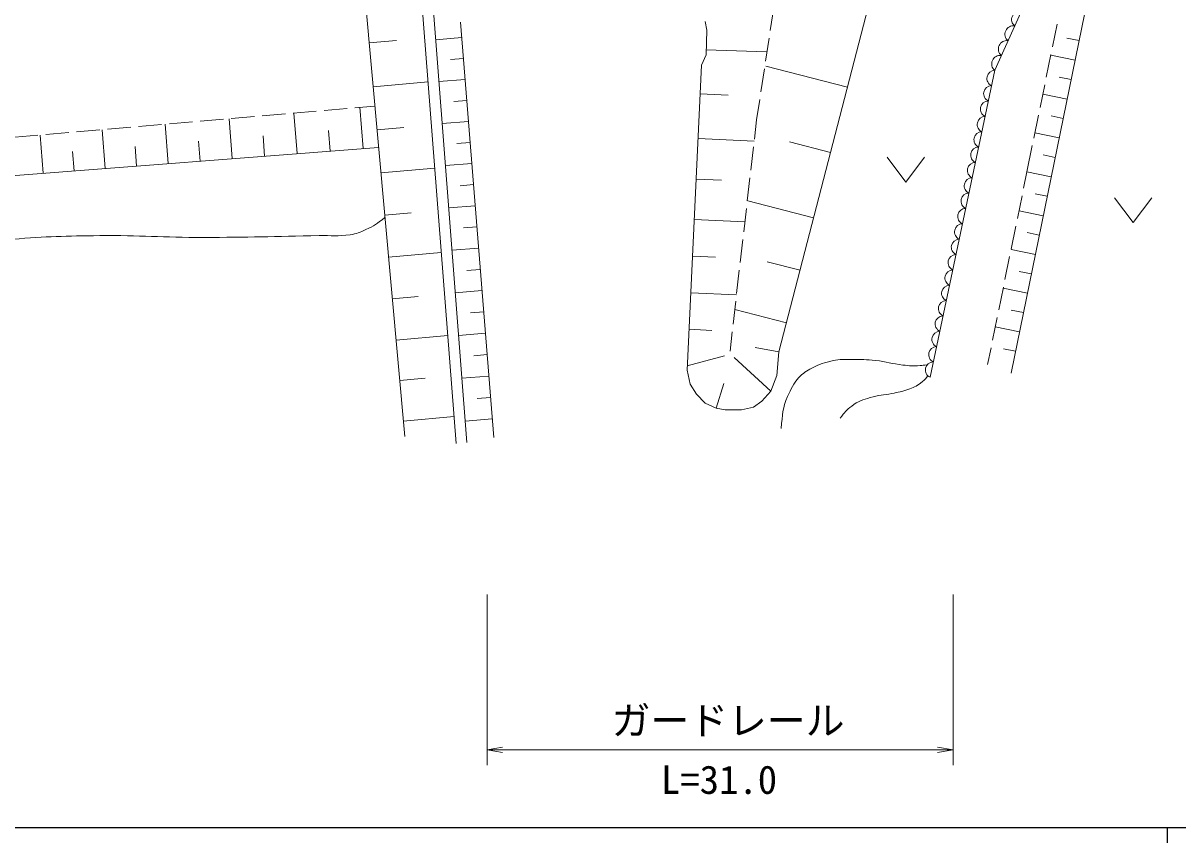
# Model space of a CAD drawing. Units: millimetres, scale not verified. Extents: x 40000 to 680000, y 20000 to 380000.
# Drawn here: x 294305 to 368696, y 204000 to 256836 of the extents above; entities that cross this region are included whole.
import ezdxf
from ezdxf.enums import TextEntityAlignment as Align

# ---------------------------------------------------------------- set-up
doc = ezdxf.new("R2010")
doc.units = ezdxf.units.MM
doc.header["$LTSCALE"] = 1000
for name, color, linetype, lineweight in [('M-STR-HTXT', 7, 'Continuous', 13), ('M-TTL-BAND', 7, 'Continuous', 25), ('M-WORK', 1, 'Continuous', 13)]:
    doc.layers.add(name, color=color, linetype=linetype, lineweight=lineweight)
doc.styles.add('ＭＳ ゴシック', font='')
doc.styles.get('ＭＳ ゴシック').set_extended_font_data('MS Gothic')

# ---------------------------------------------------------------- blocks, each defined once
blk = doc.blocks.new('open_arrow')
at = {"color": 0, "linetype": 'Continuous', "lineweight": -2}
blk.add_lwpolyline([(7.5, 1.25), (0, 0), (7.5, -1.25)], dxfattribs=at)

msp = doc.modelspace()

# ---------------------------------------------------------------- linework, layer by layer
at = {"layer": 'M-STR-HTXT'}
for p, q in [((324197, 220000), (324197, 209000)), ((354208, 220000), (354208, 209000)), ((324197, 210000), (354208, 210000))]:
    msp.add_line(p, q, dxfattribs=at)
at = {"layer": 'M-TTL-BAND'}
for p, q in [((40000, 205000), (579000, 205000)), ((368000, 205000), (368000, 204000))]:
    msp.add_line(p, q, dxfattribs=at)
at = {"layer": 'M-WORK'}
for p, q in [((342996, 235659), (354612, 280585)), ((357944, 234271), (367254, 279720)), ((315165, 271421), (318889, 230184)), ((319004, 270873), (322200, 229750)), ((319704, 270902), (322898, 229804)), ((342666, 257847), (342438, 256364)), ((324619, 230130), (322486, 256895)), ((338245, 256947), (338355, 256384)), ((360911, 256777), (360612, 255307)), ((338355, 256384), (338304, 254788)), ((316598, 255557), (318366, 255717)), ((322566, 255898), (320881, 255764)), ((342362, 255870), (342135, 254387)), ((362335, 255706), (361550, 255867)), ((322673, 254550), (321831, 254483)), ((338304, 254788), (338007, 254131)), ((338314, 255103), (342225, 254979)), ((360512, 254817), (360213, 253347)), ((362078, 254451), (360510, 254772)), ((338007, 254131), (337080, 234465)), ((342059, 253893), (341831, 252411)), ((347405, 252710), (342144, 254070)), ((316853, 252728), (320390, 253047)), ((322781, 253202), (321090, 253067)), ((361821, 253197), (361037, 253357)), ((337919, 252277), (339725, 252192)), ((360113, 252857), (359814, 251387)), ((361564, 251942), (359997, 252263)), ((316965, 251492), (315684, 251380)), ((322888, 251850), (322043, 251782)), ((341755, 251916), (341553, 250599)), ((309208, 250817), (307714, 250687)), ((311201, 250990), (309706, 250860)), ((313193, 251164), (311699, 251034)), ((311955, 248422), (311753, 251038)), ((315186, 251337), (313691, 251207)), ((316208, 248750), (316003, 251408)), ((359714, 250897), (359415, 249427)), ((361307, 250688), (360523, 250849)), ((299590, 247468), (299398, 249964)), ((301238, 250124), (299744, 249994)), ((303231, 250297), (301736, 250167)), ((303647, 247781), (303451, 250316)), ((305223, 250471), (303729, 250341)), ((307216, 250644), (305721, 250514)), ((307768, 248099), (307569, 250675)), ((317104, 249954), (318837, 250110)), ((322996, 250498), (321300, 250362)), ((341553, 250599), (341410, 249354)), ((295261, 249604), (293766, 249474)), ((295597, 247160), (295408, 249617)), ((297253, 249777), (295759, 249647)), ((299246, 249951), (297751, 249821)), ((305707, 247940), (305608, 249228)), ((309861, 248260), (309760, 249569)), ((314082, 248586), (313979, 249915)), ((337783, 249388), (341395, 249218)), ((361050, 249435), (359484, 249755)), ((267178, 244969), (317205, 248827)), ((297594, 247314), (297497, 248562)), ((301618, 247625), (301521, 248892)), ((323104, 249141), (322256, 249073)), ((341353, 248857), (341182, 247367)), ((346316, 248502), (343686, 249182)), ((359315, 248937), (358973, 247259)), ((323212, 247784), (321511, 247649)), ((349976, 248193), (351176, 246593)), ((351176, 246593), (352376, 248193)), ((360793, 248182), (360010, 248342)), ((317354, 247180), (320821, 247493)), ((358973, 247259), (358756, 246193)), ((360537, 246929), (358972, 247249)), ((323321, 246424), (322470, 246356)), ((337660, 246779), (339291, 246703)), ((341125, 246870), (340955, 245380)), ((358656, 245703), (358356, 244234)), ((360280, 245676), (359498, 245837)), ((364615, 245575), (365815, 243975)), ((365815, 243975), (367015, 245575)), ((323429, 245063), (321723, 244927)), ((340898, 244883), (340727, 243393)), ((345228, 244294), (340993, 245389)), ((317600, 244460), (319299, 244614)), ((337537, 244171), (340798, 244017)), ((360024, 244424), (358461, 244744)), ((323538, 243698), (322685, 243630)), ((358257, 243744), (357957, 242274)), ((359768, 243174), (358986, 243334)), ((340670, 242896), (340499, 241406)), ((317845, 241741), (321245, 242048)), ((323647, 242333), (321935, 242196)), ((337426, 241815), (338899, 241746)), ((357857, 241784), (357557, 240314)), ((359512, 241923), (357950, 242243)), ((344352, 240905), (342235, 241453)), ((323756, 240963), (322900, 240895)), ((340442, 240909), (340271, 239419)), ((359256, 240674), (358475, 240834)), ((323865, 239594), (322148, 239457)), ((357457, 239824), (357157, 238355)), ((359000, 239425), (357441, 239745)), ((318086, 239075), (319752, 239225)), ((337315, 239459), (340260, 239321)), ((340214, 238922), (340043, 237432)), ((323975, 238220), (323116, 238152)), ((343476, 237517), (340162, 238374)), ((358744, 238178), (357965, 238338)), ((357057, 237865), (356758, 236395)), ((318327, 236408), (321660, 236709)), ((324084, 236847), (322362, 236710)), ((337204, 237104), (338677, 237034)), ((339986, 236935), (339844, 235690)), ((358489, 236931), (356932, 237250)), ((342996, 235659), (341472, 235920)), ((356658, 235905), (356440, 234840)), ((358234, 235685), (357455, 235845)), ((324194, 235469), (323333, 235400)), ((337093, 234748), (339488, 235383)), ((342464, 233115), (340114, 235281)), ((342860, 234126), (342996, 235659)), ((337080, 234465), (337283, 233574)), ((318563, 233794), (320197, 233942)), ((324304, 234091), (322576, 233953)), ((338962, 232021), (339437, 233615)), ((342464, 233115), (342860, 234126)), ((337283, 233574), (337680, 232927)), ((337680, 232927), (338253, 232344)), ((341891, 232479), (342464, 233115)), ((324414, 232709), (323550, 232640)), ((338253, 232344), (338962, 232021)), ((341349, 232083), (341891, 232479)), ((318799, 231180), (322066, 231475)), ((338962, 232021), (339535, 231916)), ((339535, 231916), (340577, 231916)), ((340577, 231916), (341349, 232083)), ((324524, 231327), (322791, 231188))]:
    msp.add_line(p, q, dxfattribs=at)
msp.add_lwpolyline([(364174, 269988), (356897, 253792), (352730, 234010)], dxfattribs=at)
for centre, radius, start, end in [((358524, 257069), 541, 80.90618, 230.70454), ((358096, 256116), 541, 80.90618, 230.70454), ((357668, 255163), 541, 80.90618, 230.70454), ((357240, 254211), 541, 80.90618, 230.70454), ((356910, 253273), 519, 91.38511, 244.8215), ((356701, 252284), 519, 91.38511, 244.8215), ((356493, 251295), 519, 91.38511, 244.8215), ((356285, 250305), 519, 91.38511, 244.8215), ((356076, 249316), 519, 91.38511, 244.8215), ((355868, 248327), 519, 91.38511, 244.8215), ((355659, 247338), 519, 91.38511, 244.8215), ((355451, 246349), 519, 91.38511, 244.8215), ((355243, 245360), 519, 91.38511, 244.8215), ((355034, 244371), 519, 91.38511, 244.8215), ((354826, 243382), 519, 91.38511, 244.8215), ((354617, 242392), 519, 91.38511, 244.8215), ((354409, 241403), 519, 91.38511, 244.8215), ((354201, 240414), 519, 91.38511, 244.8215), ((353992, 239425), 519, 91.38511, 244.8215), ((353784, 238436), 519, 91.38511, 244.8215), ((353576, 237447), 519, 91.38511, 244.8215), ((353367, 236458), 519, 91.38511, 244.8215), ((353159, 235469), 519, 91.38511, 244.8215), ((352950, 234479), 519, 91.38511, 244.8215)]:
    msp.add_arc(centre, radius, start, end, dxfattribs=at)
for points, knots in [([(289762, 231367), (289260, 231987), (289061, 232198), (288530, 232644), (287813, 233246), (287311, 233461), (286462, 233857), (285593, 234262), (285039, 234318), (284138, 234648), (283295, 234957), (282781, 235046), (281993, 235478), (281492, 235753), (281187, 235907), (280806, 236333), (280447, 236736), (280256, 236998), (280078, 237508), (279894, 238037), (279847, 238387), (279951, 238938), (280043, 239425), (280223, 239689), (280564, 240049), (280970, 240479), (281276, 240658), (281815, 240904), (282657, 241288), (283173, 241408), (284074, 241619), (285418, 241932), (286181, 242076), (287547, 242270), (289919, 242607), (291259, 242719), (293646, 242908), (295829, 243081), (297058, 243113), (299248, 243138), (301851, 243168), (303309, 243017), (305912, 243023), (308830, 243030), (310464, 243076), (313381, 243138), (314158, 243155), (314601, 243081), (315369, 243196), (315784, 243257), (316006, 243361), (316391, 243528), (316909, 243752), (317089, 243906), (317614, 244297)], [0, 0, 0, 0, 1, 1, 1, 2, 2, 2, 3, 3, 3, 4, 4, 4, 5, 5, 5, 6, 6, 6, 7, 7, 7, 8, 8, 8, 9, 9, 9, 10, 10, 10, 11, 11, 11, 12, 12, 12, 13, 13, 13, 14, 14, 14, 15, 15, 15, 16, 16, 16, 17, 17, 17, 18, 18, 18, 18]), ([(343135, 230713), (343225, 231637), (343225, 232020), (343557, 232769), (343782, 233278), (343908, 233584), (344284, 233995), (344555, 234289), (344764, 234401), (345114, 234595), (345609, 234869), (345929, 234952), (346480, 235080), (346938, 235186), (347211, 235151), (347680, 235156), (348284, 235164), (348624, 235153), (349225, 235093), (349914, 235023), (350286, 234876), (350974, 234799), (351406, 234751), (351652, 234726), (352085, 234761), (352260, 234775), (352325, 234778), (352532, 234812)], [0, 0, 0, 0, 1, 1, 1, 2, 2, 2, 3, 3, 3, 4, 4, 4, 5, 5, 5, 6, 6, 6, 7, 7, 7, 8, 8, 8, 9, 9, 9, 9]), ([(346940, 231377), (347220, 231753), (347347, 231902), (347680, 232156), (348090, 232469), (348389, 232549), (348880, 232705), (349407, 232873), (349732, 232845), (350272, 232960), (350679, 233048), (350913, 233079), (351306, 233216), (351645, 233334), (351841, 233415), (352123, 233637), (352315, 233788), (352389, 233860), (352570, 234071)], [0, 0, 0, 0, 1, 1, 1, 2, 2, 2, 3, 3, 3, 4, 4, 4, 5, 5, 5, 6, 6, 6, 6])]:
    msp.add_open_spline(points, degree=3, knots=knots, dxfattribs=at)

# ---------------------------------------------------------------- block references
at = {"layer": 'M-STR-HTXT', "xscale": 133, "yscale": 133}
msp.add_blockref('open_arrow', (324197, 210000), dxfattribs=at)
at = {"layer": 'M-STR-HTXT', "xscale": 133, "yscale": 133, "rotation": 180}
msp.add_blockref('open_arrow', (354208, 210000), dxfattribs=at)

# ---------------------------------------------------------------- texts
at = {"layer": 'M-STR-HTXT', "style": 'ＭＳ ゴシック'}
msp.add_text('ガードレール', height=1833, dxfattribs=at).set_placement((339717, 211887), align=Align.MIDDLE_CENTER)
msp.add_text('L=31.0', height=1833, dxfattribs=at).set_placement((339136, 206610), align=Align.BOTTOM_CENTER)

doc.saveas('drawing.dxf')
